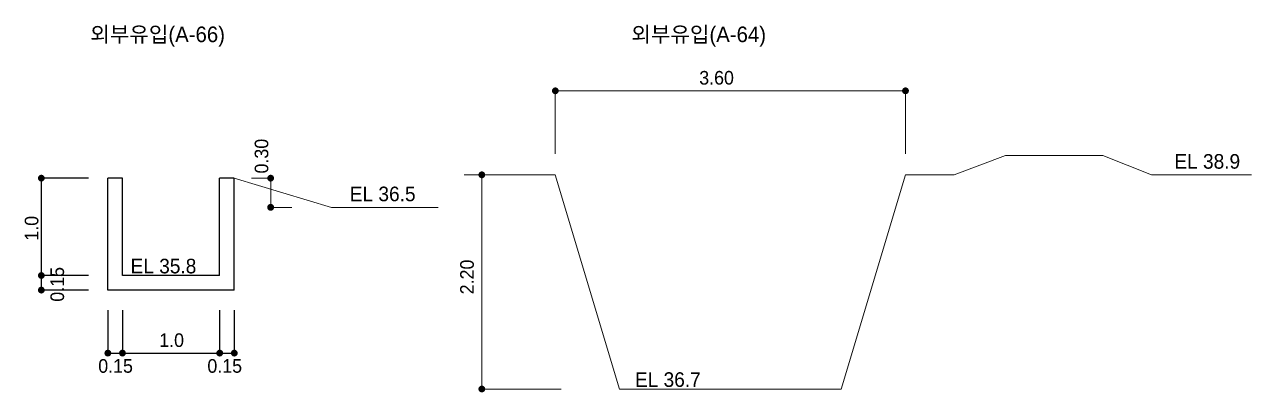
# Model space of a CAD drawing. Extents: x 230860 to 235519, y 342878 to 344985.
# Drawn here: x 230861.61 to 230874.22, y 344332.93 to 344336.71 of the extents above; entities that cross this region are included whole.
import ezdxf
from ezdxf.enums import TextEntityAlignment as Align

# ---------------------------------------------------------------- set-up
doc = ezdxf.new("R2010")
doc.units = 0
doc.layers.add('00_도로_계획선', color=7, linetype='Continuous', lineweight=0)
doc.layers.add('블럭명', color=7, linetype='Continuous', lineweight=0)
doc.layers.add('storm_외부수로', color=7, linetype='Continuous')
doc.styles.get("Standard").update_dxf_attribs({"font": 'Dotum.TTF'})

msp = doc.modelspace()

# ---------------------------------------------------------------- linework, layer by layer
at = {"const_width": 0.035}
for points in [[(230867.05, 344336.027, 1), (230867.085, 344336.027, 1)], [(230870.65, 344336.027, 1), (230870.685, 344336.027, 1)], [(230861.765, 344335.13, 1), (230861.8, 344335.13, 1)], [(230864.123, 344335.13, 1), (230864.158, 344335.13, 1)], [(230866.294, 344335.164, 1), (230866.329, 344335.164, 1)], [(230864.123, 344334.83, 1), (230864.158, 344334.83, 1)], [(230861.765, 344334.13, 1), (230861.8, 344334.13, 1)], [(230861.765, 344333.98, 1), (230861.8, 344333.98, 1)], [(230862.449, 344333.333, 1), (230862.484, 344333.333, 1)], [(230862.599, 344333.333, 1), (230862.634, 344333.333, 1)], [(230863.599, 344333.333, 1), (230863.634, 344333.333, 1)], [(230863.749, 344333.333, 1), (230863.784, 344333.333, 1)], [(230866.294, 344332.964, 1), (230866.329, 344332.964, 1)]]:
    msp.add_lwpolyline(points, format="xyb", close=True, dxfattribs=at)
at = {"layer": '00_도로_계획선'}
for p, q in [((230867.067, 344336.027), (230867.067, 344335.379)), ((230867.067, 344336.027), (230870.667, 344336.027)), ((230870.667, 344336.027), (230870.667, 344335.379)), ((230871.167, 344335.164), (230871.697, 344335.364)), ((230871.697, 344335.364), (230872.697, 344335.364)), ((230872.697, 344335.364), (230873.197, 344335.164)), ((230863.766, 344335.13), (230864.766, 344334.83)), ((230863.943, 344335.13), (230864.141, 344335.13)), ((230864.141, 344335.13), (230864.141, 344334.83)), ((230866.129, 344335.164), (230867.067, 344335.164)), ((230866.311, 344335.164), (230866.311, 344332.964)), ((230867.067, 344335.164), (230867.727, 344332.964)), ((230870.667, 344335.164), (230870.007, 344332.964)), ((230870.667, 344335.164), (230871.167, 344335.164)), ((230873.197, 344335.164), (230874.225, 344335.164)), ((230864.358, 344334.83), (230864.141, 344334.83)), ((230864.766, 344334.83), (230865.863, 344334.83)), ((230866.311, 344332.964), (230867.127, 344332.964)), ((230867.727, 344332.964), (230870.007, 344332.964))]:
    msp.add_line(p, q, dxfattribs=at)
at = {"layer": 'storm_외부수로'}
for p, q in [((230862.269, 344335.13), (230861.782, 344335.13)), ((230861.782, 344335.13), (230861.782, 344333.98)), ((230862.466, 344333.98), (230862.466, 344335.13)), ((230862.616, 344335.13), (230862.466, 344335.13)), ((230862.616, 344334.13), (230862.616, 344335.13)), ((230863.766, 344335.13), (230863.616, 344335.13)), ((230863.616, 344334.13), (230863.616, 344335.13)), ((230863.766, 344333.98), (230863.766, 344335.13)), ((230862.269, 344334.13), (230861.782, 344334.13)), ((230863.616, 344334.13), (230862.616, 344334.13)), ((230862.269, 344333.98), (230861.782, 344333.98)), ((230863.766, 344333.98), (230862.466, 344333.98)), ((230862.466, 344333.774), (230862.466, 344333.333)), ((230862.616, 344333.774), (230862.616, 344333.333)), ((230863.616, 344333.774), (230863.616, 344333.333)), ((230863.766, 344333.774), (230863.766, 344333.333)), ((230862.466, 344333.333), (230863.766, 344333.333))]:
    msp.add_line(p, q, dxfattribs=at)

# ---------------------------------------------------------------- texts
at = {"layer": '블럭명'}
for s, height, p in [('외부유입(A-66)', 0.16, (230862.978, 344336.607)), ('외부유입(A-64)', 0.16, (230868.541, 344336.607)), ('3.60', 0.14, (230868.725, 344336.161)), ('EL 38.9', 0.15, (230873.77, 344335.302)), ('EL 36.5', 0.15, (230865.292, 344334.968)), ('EL 35.8', 0.15, (230863.038, 344334.227)), ('1.0', 0.14, (230863.122, 344333.466)), ('0.15', 0.14, (230862.546, 344333.201)), ('0.15', 0.14, (230863.668, 344333.201)), ('EL 36.7', 0.15, (230868.224, 344333.061))]:
    msp.add_text(s, height=height, dxfattribs=at).set_placement(p, align=Align.MIDDLE_CENTER)
for s, p in [('0.30', (230864.046, 344335.356)), ('1.0', (230861.682, 344334.615)), ('0.15', (230861.946, 344334.039)), ('2.20', (230866.159, 344334.115))]:
    msp.add_text(s, height=0.14, rotation=90, dxfattribs=at).set_placement(p, align=Align.MIDDLE_CENTER)

doc.saveas('drawing.dxf')
